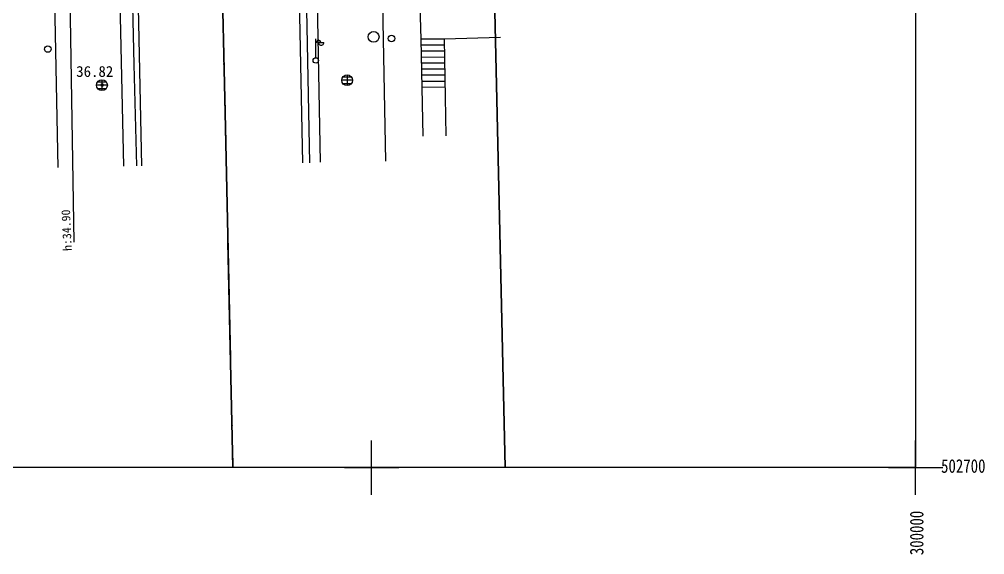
# Model space of a CAD drawing. Extents: x 501830 to 502977, y 299930 to 300245.
# Drawn here: x 502617.6 to 502706.3, y 299992 to 300041.2 of the extents above; entities that cross this region are included whole.
import ezdxf
from ezdxf.enums import TextEntityAlignment as Align

# ---------------------------------------------------------------- set-up
doc = ezdxf.new("R2010")
doc.units = 0
doc.linetypes.add('ACAD_ISO05W100', pattern=[33, 24, -3, 0, -3, 0, -3])
for name, color, linetype in [('BJ03', 7, 'Continuous'), ('BJ04', 7, 'Continuous'), ('BJ05', 7, 'Continuous'), ('BJ08', 7, 'Continuous'), ('BJ09', 7, 'Continuous'), ('TK', 7, 'Continuous'), ('燃气管线', 6, 'Continuous'), ('燃气高程表', 6, 'Continuous')]:
    doc.layers.add(name, color=color, linetype=linetype)
doc.layers.add('道路红线', color=11, linetype='Continuous', lineweight=30)
doc.styles.get("Standard").update_dxf_attribs({"font": 'SIMFANG.TTF'})
doc.linetypes.add('45003', pattern='A,1e-05,[136,bjxx.shx,S=0.075,R=0,X=-1e-05,Y=0],0.15', length=0.15001)
doc.linetypes.add('TRQZ', pattern='A,15,[130,ltypeshp.shx,S=0.6,R=0,X=0,Y=0],-2.5,[133,ltypeshp.shx,S=0.05,R=0,X=0,Y=0],-2.5,[130,ltypeshp.shx,S=0.6,R=0,X=0,Y=0],15', length=35)

# ---------------------------------------------------------------- blocks, each defined once
blk = doc.blocks.new('831')
for radius in [0.25, 0.15, 0.05]:
    blk.add_circle((0, 0), radius)
blk = doc.blocks.new('582')
blk.add_circle((0, 0), 1)
blk = doc.blocks.new('5443')
for p, q in [((1, 0), (-1, 0)), ((-0.8, 0.6), (0.8, 0.6)), ((0, 0.99), (0, -0.99)), ((-0.8, -0.6), (0.8, -0.6))]:
    blk.add_line(p, q)
blk.add_circle((0, 0), 1)
blk = doc.blocks.new('9371')
blk.add_circle((0, 0), 0.6)
blk = doc.blocks.new('35211')
for p, q in [((0, 0.5), (0, 4)), ((0.19, 3.39), (0.39, 3.69)), ((0.39, 3.69), (0.49, 3.79)), ((0.49, 3.79), (0.69, 3.69)), ((0.69, 3.69), (0.89, 3.39)), ((0, 3.29), (0.19, 3.39)), ((0.49, 3.29), (1.49, 3.29)), ((0.89, 3.39), (0.99, 3.29))]:
    blk.add_line(p, q)
blk.add_circle((0, 0), 0.5)
blk.add_arc((0.99, 3.29), 0.5, 179, 0)
blk = doc.blocks.new('acfgw')
at = {"color": 4}
for p, q in [((0, -5), (0, 5)), ((-5, 0), (5, 0))]:
    blk.add_line(p, q, dxfattribs=at)

msp = doc.modelspace()

# ---------------------------------------------------------------- linework, layer by layer
at = {"linetype": 'Continuous'}
msp.add_lwpolyline([(501950, 300200), (502700, 300200), (502700, 300000), (501950, 300000)], close=True, dxfattribs=at)
at = {"layer": 'BJ04', "linetype": 'Continuous', "flags": 128}
for points in [[(502617.923, 300183.726), (502618.182, 300172.354), (502619.043, 300133.154), (502621.176, 300027.563)], [(502627.247, 300027.703), (502626.27, 300070.213), (502623.897, 300183.674)], [(502625.587, 300183.66), (502628.859, 300027.738)], [(502643.675, 300028.018), (502642.005, 300110.662), (502641.24, 300150.221), (502640.564, 300183.529)], [(502642.376, 300183.514), (502645.287, 300028.052)], [(502651.324, 300028.157), (502648.352, 300183.462)], [(502654.754, 300030.463), (502654.548, 300039.371)], [(502656.674, 300039.371), (502654.548, 300039.371)], [(502656.674, 300038.812), (502654.548, 300038.812)], [(502656.674, 300039.371), (502656.812, 300030.498)], [(502656.674, 300038.253), (502654.582, 300038.253)], [(502656.709, 300037.694), (502654.582, 300037.729)], [(502656.709, 300037.17), (502654.582, 300037.17)], [(502656.709, 300036.611), (502654.617, 300036.611)], [(502656.709, 300036.052), (502654.617, 300036.052)], [(502656.743, 300035.494), (502654.651, 300035.494)], [(502656.743, 300034.935), (502654.651, 300034.969)]]:
    msp.add_lwpolyline(points, dxfattribs=at)
at = {"layer": 'BJ04', "linetype": '45003', "ltscale": 5, "flags": 128}
for points in [[(502644.327, 300028.018), (502644.059, 300042.076), (502643.847, 300054.812), (502643.598, 300068.387), (502643.264, 300082.026), (502642.93, 300095.7), (502642.612, 300109.275), (502642.372, 300123.284), (502642.132, 300137.328), (502641.892, 300151.336), (502641.508, 300173.156)], [(502625.189, 300171.598), (502625.978, 300142.288), (502626.355, 300122.48), (502626.629, 300102.707), (502627.118, 300080.888), (502627.667, 300058.6), (502628.164, 300037.051), (502628.413, 300027.738)], [(502654.548, 300039.371), (502654.201, 300051.863), (502654.064, 300065.069), (502653.896, 300078.707), (502653.614, 300092.283), (502653.313, 300106.76), (502653.353, 300107.485), (502655.405, 300107.494), (502655.371, 300109.995)], [(502661.846, 300039.523), (502656.674, 300039.371)]]:
    msp.add_lwpolyline(points, dxfattribs=at)
at = {"layer": '燃气管线', "linetype": 'TRQZ', "ltscale": 0.4}
msp.add_line((502622.68, 300020.71, 34.9), (502621.91, 300065.4, 35.96), dxfattribs=at)
at = {"layer": '道路红线', "color": 40, "linetype": 'ACAD_ISO05W100'}
for p in [(502632.801, 300200), (502635.32, 300087.078)]:
    msp.add_line(p, (502637.262, 300000), dxfattribs=at)
at = {"layer": '道路红线', "color": 40}
msp.add_line((502657.807, 300200), (502662.268, 300000), dxfattribs=at)
msp.add_line((502657.807, 300200), (502662.268, 300000), dxfattribs=at)

# ---------------------------------------------------------------- block references
at = {"layer": 'BJ03', "linetype": 'Continuous', "xscale": 0.5, "yscale": 0.5, "zscale": 0.5}
msp.add_blockref('35211', (502644.876, 300037.415), dxfattribs=at)
at = {"layer": 'BJ05', "linetype": 'Continuous', "xscale": 0.5, "yscale": 0.5, "zscale": 0.5}
for name, p in [('582', (502650.192, 300039.581)), ('5443', (502625.223, 300035.144)), ('5443', (502647.757, 300035.598))]:
    msp.add_blockref(name, p, dxfattribs=at)
at = {"layer": 'BJ08', "linetype": 'Continuous', "xscale": 0.5, "yscale": 0.5, "zscale": 0.5}
msp.add_blockref('831', (502625.241, 300035.157, 36.82), dxfattribs=at)
at = {"layer": 'BJ09', "linetype": 'Continuous', "xscale": 0.5, "yscale": 0.5, "zscale": 0.5}
for p in [(502651.838, 300039.441), (502620.25, 300038.463)]:
    msp.add_blockref('9371', p, dxfattribs=at)
at = {"layer": 'TK', "linetype": 'Continuous', "xscale": 0.5, "yscale": 0.5}
for p in [(502650, 300000), (502700, 300000)]:
    msp.add_blockref('acfgw', p, dxfattribs=at)

# ---------------------------------------------------------------- texts
at = {"layer": 'BJ08', "linetype": 'Continuous'}
msp.add_text('36.82', height=1, dxfattribs=at).set_placement((502622.86, 300035.905))
at = {"layer": 'TK', "linetype": 'Continuous', "width": 0.8}
msp.add_text('502700', height=1.25, dxfattribs=at).set_placement((502702.34, 299999.523))
msp.add_text('300000', height=1.25, rotation=90, dxfattribs=at).set_placement((502700.72, 299991.95))
at = {"layer": '燃气高程表'}
msp.add_text('h:34.90', height=0.8, rotation=92.67843, dxfattribs=at).set_placement((502621.661, 300019.887), align=Align.TOP_LEFT)

doc.saveas('drawing.dxf')
